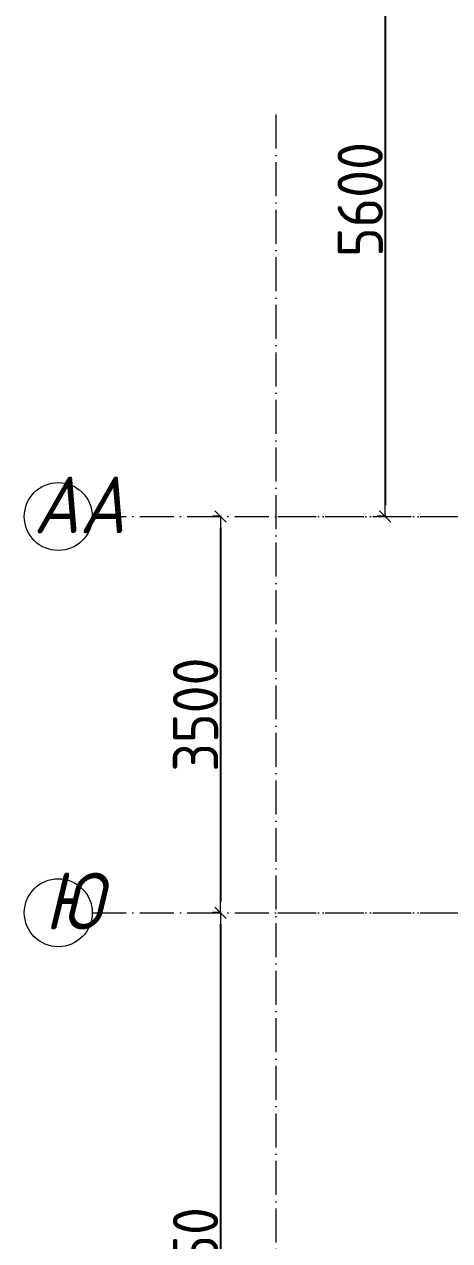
# Model space of a CAD drawing. Header units: millimetres. Extents: x -356862 to 418287, y 0 to 839748.
# Drawn here: x 51135 to 54895, y 498950 to 509694 of the extents above; entities that cross this region are included whole.
import ezdxf

# ---------------------------------------------------------------- set-up
doc = ezdxf.new("R2010")
doc.units = ezdxf.units.MM
doc.linetypes.add('50_200_ШТРИХ_1Т_ш5_п1_п1_', pattern=[700, 500, -100, 0, -100])
for name, color, linetype, lineweight in [('A-____-____-DIMS', 7, 'Continuous', 9), ('S-GRID-____-IDEN', 7, 'Continuous', 9), ('S-GRID-____-OTLN-1', 7, '50_200_ШТРИХ_1Т_ш5_п1_п1_', 9)]:
    doc.layers.add(name, color=color, linetype=linetype, lineweight=lineweight)
doc.styles.add('ISOCPEUR_I', font='isocpeui.ttf', dxfattribs={"width": 0.9, "height": 2.5})
doc.styles.add('СПДС', font='isocpeur.ttf', dxfattribs={"width": 0.9})
doc.dimstyles.new('Размера А3', dxfattribs={"dimtxt": 200, "dimasz": 100, "dimexe": 70, "dimexo": 100, "dimgap": 20, "dimtad": 1, "dimdec": 0, "dimrnd": 10, "dimzin": 0, "dimdsep": 46, "dimtxsty": 'СПДС', "dimblk": 'ARROWHEAD_6', "dimcen": 1, "dimclrd": 256, "dimclre": 256, "dimclrt": 256, "dimazin": 0, "dimtfac": 1, "dimtdec": 0, "dimtmove": 2, "dimatfit": 3, "dimfxl": 1, "dimtolj": 1, "dimtzin": 0, "dimarcsym": 0})

# ---------------------------------------------------------------- blocks, each defined once
blk = doc.blocks.new('Ось сетки - Круг_Ø6_00__ISO-2_5_0_9K_-25732049-АР1_План отверстий 2 этажа в осях 1-64_А-ГГ')
at = {"layer": 'S-GRID-____-IDEN'}
blk.add_circle((0, 0), 3, dxfattribs=at)
blk = doc.blocks.new('ARROWHEAD_6')
at = {"color": 0, "linetype": 'Continuous'}
for p, q in [((0, 0), (-1, 0)), ((-0.5, -0.5), (0.5, 0.5))]:
    blk.add_line(p, q, dxfattribs=at)
blk = doc.blocks.new('*D4589')
at = {"layer": 'A-____-____-DIMS', "lineweight": -2, "transparency": 16777216}
for p, q in [((54330, 510947), (54254, 510947)), ((54324, 510847), (54324, 505447)), ((54330, 505347), (54254, 505347))]:
    blk.add_line(p, q, dxfattribs=at)
at = {"layer": 'Defpoints', "color": 0, "lineweight": 30, "transparency": 16777216}
for p in [(54430, 510947), (54324, 505347), (54430, 505347)]:
    blk.add_point(p, dxfattribs=at)
at = {"layer": 'A-____-____-DIMS', "lineweight": -2, "transparency": 16777216, "xscale": 100, "yscale": 100, "zscale": 100}
for p, rotation in [((54324, 510947), 90), ((54324, 505347), 270)]:
    blk.add_blockref('ARROWHEAD_6', p, dxfattribs=dict(at, rotation=rotation))
at = {"layer": 'A-____-____-DIMS', "transparency": 16777216, "insert": (54104, 508147), "char_height": 400, "width": 2.49, "attachment_point": 5, "rotation": 90, "style": 'СПДС'}
blk.add_mtext('\\A1;5600', dxfattribs=at)
blk = doc.blocks.new('*D4529')
at = {"layer": 'A-____-____-DIMS', "lineweight": -2, "transparency": 16777216}
for p, q in [((52875, 505347), (52799, 505347)), ((52869, 505247), (52869, 501947)), ((52875, 501847), (52799, 501847))]:
    blk.add_line(p, q, dxfattribs=at)
at = {"layer": 'Defpoints', "color": 0, "lineweight": 30, "transparency": 16777216}
for p in [(52975, 505347), (52869, 501847), (52975, 501847)]:
    blk.add_point(p, dxfattribs=at)
at = {"layer": 'A-____-____-DIMS', "lineweight": -2, "transparency": 16777216, "xscale": 100, "yscale": 100, "zscale": 100}
for p, rotation in [((52869, 505347), 90), ((52869, 501847), 270)]:
    blk.add_blockref('ARROWHEAD_6', p, dxfattribs=dict(at, rotation=rotation))
at = {"layer": 'A-____-____-DIMS', "transparency": 16777216, "insert": (52649, 503597), "char_height": 400, "attachment_point": 5, "rotation": 90, "style": 'СПДС'}
blk.add_mtext('\\A1;3500', dxfattribs=at)
blk = doc.blocks.new('*D4530')
at = {"layer": 'A-____-____-DIMS', "lineweight": -2, "transparency": 16777216}
for p, q in [((52875, 501847), (52799, 501847)), ((52869, 501747), (52869, 495797)), ((52875, 495697), (52799, 495697))]:
    blk.add_line(p, q, dxfattribs=at)
at = {"layer": 'Defpoints', "color": 0, "lineweight": 30, "transparency": 16777216}
for p in [(52975, 501847), (52869, 495697), (52975, 495697)]:
    blk.add_point(p, dxfattribs=at)
at = {"layer": 'A-____-____-DIMS', "lineweight": -2, "transparency": 16777216, "xscale": 100, "yscale": 100, "zscale": 100}
for p, rotation in [((52869, 501847), 90), ((52869, 495697), 270)]:
    blk.add_blockref('ARROWHEAD_6', p, dxfattribs=dict(at, rotation=rotation))
at = {"layer": 'A-____-____-DIMS', "transparency": 16777216, "insert": (52649, 498772), "char_height": 400, "attachment_point": 5, "rotation": 90, "style": 'СПДС'}
blk.add_mtext('\\A1;6150', dxfattribs=at)
blk = doc.blocks.new('*D13756')
at = {"layer": 'A-____-____-DIMS', "lineweight": -2, "transparency": 16777216}
for p, q in [((54330, 510947), (54254, 510947)), ((54324, 510847), (54324, 505447)), ((54330, 505347), (54254, 505347))]:
    blk.add_line(p, q, dxfattribs=at)
at = {"layer": 'Defpoints', "color": 0, "transparency": 16777216}
for p in [(54430, 510947), (54324, 505347), (54430, 505347)]:
    blk.add_point(p, dxfattribs=at)
at = {"layer": 'A-____-____-DIMS', "lineweight": -2, "transparency": 16777216, "xscale": 100, "yscale": 100, "zscale": 100}
for p, rotation in [((54324, 510947), 90), ((54324, 505347), 270)]:
    blk.add_blockref('ARROWHEAD_6', p, dxfattribs=dict(at, rotation=rotation))
at = {"layer": 'A-____-____-DIMS', "transparency": 16777216, "insert": (54104, 508147), "char_height": 400, "width": 2.49, "attachment_point": 5, "rotation": 90, "style": 'СПДС'}
blk.add_mtext('\\A1;5600', dxfattribs=at)
blk = doc.blocks.new('*D13770')
at = {"layer": 'A-____-____-DIMS', "lineweight": -2, "transparency": 16777216}
for p, q in [((52875, 505347), (52799, 505347)), ((52869, 505247), (52869, 501947)), ((52875, 501847), (52799, 501847))]:
    blk.add_line(p, q, dxfattribs=at)
at = {"layer": 'Defpoints', "color": 0, "transparency": 16777216}
for p in [(52975, 505347), (52869, 501847), (52975, 501847)]:
    blk.add_point(p, dxfattribs=at)
at = {"layer": 'A-____-____-DIMS', "lineweight": -2, "transparency": 16777216, "xscale": 100, "yscale": 100, "zscale": 100}
for p, rotation in [((52869, 505347), 90), ((52869, 501847), 270)]:
    blk.add_blockref('ARROWHEAD_6', p, dxfattribs=dict(at, rotation=rotation))
at = {"layer": 'A-____-____-DIMS', "transparency": 16777216, "insert": (52649, 503597), "char_height": 400, "attachment_point": 5, "rotation": 90, "style": 'СПДС'}
blk.add_mtext('\\A1;3500', dxfattribs=at)
blk = doc.blocks.new('*D13771')
at = {"layer": 'A-____-____-DIMS', "lineweight": -2, "transparency": 16777216}
for p, q in [((52875, 501847), (52799, 501847)), ((52869, 501747), (52869, 495797)), ((52875, 495697), (52799, 495697))]:
    blk.add_line(p, q, dxfattribs=at)
at = {"layer": 'Defpoints', "color": 0, "transparency": 16777216}
for p in [(52975, 501847), (52869, 495697), (52975, 495697)]:
    blk.add_point(p, dxfattribs=at)
at = {"layer": 'A-____-____-DIMS', "lineweight": -2, "transparency": 16777216, "xscale": 100, "yscale": 100, "zscale": 100}
for p, rotation in [((52869, 501847), 90), ((52869, 495697), 270)]:
    blk.add_blockref('ARROWHEAD_6', p, dxfattribs=dict(at, rotation=rotation))
at = {"layer": 'A-____-____-DIMS', "transparency": 16777216, "insert": (52649, 498772), "char_height": 400, "attachment_point": 5, "rotation": 90, "style": 'СПДС'}
blk.add_mtext('\\A1;6150', dxfattribs=at)
blk = doc.blocks.new('*D13926')
at = {"layer": 'A-____-____-DIMS', "lineweight": -2, "transparency": 16777216}
for p, q in [((54330, 510947), (54254, 510947)), ((54324, 510847), (54324, 505447)), ((54330, 505347), (54254, 505347))]:
    blk.add_line(p, q, dxfattribs=at)
at = {"layer": 'Defpoints', "color": 0, "transparency": 16777216}
for p in [(54430, 510947), (54324, 505347), (54430, 505347)]:
    blk.add_point(p, dxfattribs=at)
at = {"layer": 'A-____-____-DIMS', "lineweight": -2, "transparency": 16777216, "xscale": 100, "yscale": 100, "zscale": 100}
for p, rotation in [((54324, 510947), 90), ((54324, 505347), 270)]:
    blk.add_blockref('ARROWHEAD_6', p, dxfattribs=dict(at, rotation=rotation))
at = {"layer": 'A-____-____-DIMS', "transparency": 16777216, "insert": (54104, 508147), "char_height": 400, "width": 2.49, "attachment_point": 5, "rotation": 90, "style": 'СПДС'}
blk.add_mtext('\\A1;5600', dxfattribs=at)
blk = doc.blocks.new('*D13940')
at = {"layer": 'A-____-____-DIMS', "lineweight": -2, "transparency": 16777216}
for p, q in [((52875, 505347), (52799, 505347)), ((52869, 505247), (52869, 501947)), ((52875, 501847), (52799, 501847))]:
    blk.add_line(p, q, dxfattribs=at)
at = {"layer": 'Defpoints', "color": 0, "transparency": 16777216}
for p in [(52975, 505347), (52869, 501847), (52975, 501847)]:
    blk.add_point(p, dxfattribs=at)
at = {"layer": 'A-____-____-DIMS', "lineweight": -2, "transparency": 16777216, "xscale": 100, "yscale": 100, "zscale": 100}
for p, rotation in [((52869, 505347), 90), ((52869, 501847), 270)]:
    blk.add_blockref('ARROWHEAD_6', p, dxfattribs=dict(at, rotation=rotation))
at = {"layer": 'A-____-____-DIMS', "transparency": 16777216, "insert": (52649, 503597), "char_height": 400, "attachment_point": 5, "rotation": 90, "style": 'СПДС'}
blk.add_mtext('\\A1;3500', dxfattribs=at)
blk = doc.blocks.new('*D13941')
at = {"layer": 'A-____-____-DIMS', "lineweight": -2, "transparency": 16777216}
for p, q in [((52875, 501847), (52799, 501847)), ((52869, 501747), (52869, 495797)), ((52875, 495697), (52799, 495697))]:
    blk.add_line(p, q, dxfattribs=at)
at = {"layer": 'Defpoints', "color": 0, "transparency": 16777216}
for p in [(52975, 501847), (52869, 495697), (52975, 495697)]:
    blk.add_point(p, dxfattribs=at)
at = {"layer": 'A-____-____-DIMS', "lineweight": -2, "transparency": 16777216, "xscale": 100, "yscale": 100, "zscale": 100}
for p, rotation in [((52869, 501847), 90), ((52869, 495697), 270)]:
    blk.add_blockref('ARROWHEAD_6', p, dxfattribs=dict(at, rotation=rotation))
at = {"layer": 'A-____-____-DIMS', "transparency": 16777216, "insert": (52649, 498772), "char_height": 400, "attachment_point": 5, "rotation": 90, "style": 'СПДС'}
blk.add_mtext('\\A1;6150', dxfattribs=at)
blk = doc.blocks.new('2этаж')
at = {"layer": 'S-GRID-____-OTLN-1', "color": 251, "ltscale": 0.6, "true_color": 0x636466}
for p, q in [((53358.3, 508896.9), (53358.3, 454533.3)), ((51735.1, 505347), (74727.1, 505347)), ((53374.4, 505347), (74727.1, 505347)), ((51735.1, 501847), (88482.7, 501847)), ((53374.4, 501847), (88482.7, 501847))]:
    blk.add_line(p, q, dxfattribs=at)
at = {"layer": 'S-GRID-____-IDEN', "char_height": 500, "attachment_point": 1, "style": 'ISOCPEUR_I'}
for s, insert, width in [('АА', (51216.5, 505699.4), 505.063), ('\\fISOCPEUR|b0|i1|c204|p34|;\\W.9;Ю', (51314.6, 502199.4), 266.962)]:
    blk.add_mtext(s, dxfattribs=dict(at, insert=insert, width=width))
at = {"layer": 'A-____-____-DIMS'}
for base, p1, p2, picture, middle in [((54323.7, 505347), (54429.8, 510947), (54429.8, 505347), '*D4589', (54103.7, 508147)), ((52868.7, 501847), (52974.8, 505347), (52974.8, 501847), '*D4529', (52648.7, 503597)), ((52868.7, 495697), (52974.8, 501847), (52974.8, 495697), '*D4530', (52648.7, 498772))]:
    dim = blk.add_linear_dim(base=base, p1=p1, p2=p2, angle=90, dimstyle='Размера А3', override={"dimtxt": 400}, dxfattribs=at)
    dim.commit()
    dim.dimension.update_dxf_attribs({"geometry": picture, "text_midpoint": middle})

msp = doc.modelspace()

# ---------------------------------------------------------------- linework, layer by layer
at = {"layer": 'S-GRID-____-OTLN-1', "color": 251, "ltscale": 0.6, "true_color": 0x636466}
for p, q in [((53358.3366, 508896.9006), (53358.3366, 454533.3346)), ((53358.3366, 508896.9006), (53358.3366, 454533.3346)), ((51735.1071, 505346.983), (74727.1239, 505346.983)), ((51735.1071, 505346.983), (74727.1239, 505346.983)), ((53374.3699, 505346.983), (74727.1239, 505346.983)), ((53374.3699, 505346.983), (74727.1239, 505346.983)), ((51735.1071, 501846.983), (88482.7432, 501846.983)), ((51735.1071, 501846.983), (88482.7432, 501846.983)), ((53374.3699, 501846.983), (88482.7432, 501846.983)), ((53374.3699, 501846.983), (88482.7432, 501846.983))]:
    msp.add_line(p, q, dxfattribs=at)

# ---------------------------------------------------------------- block references
at = {"color": 18, "true_color": 0x000000}
msp.add_blockref('2этаж', (0, 0), dxfattribs=at)
at = {"layer": 'S-GRID-____-IDEN', "xscale": 99.99999999999993, "yscale": 99.99999999999993, "zscale": 99.99999999999993, "rotation": 269.9999999999995}
for p in [(51435.1071, 505346.983), (51435.1071, 501846.983)]:
    msp.add_blockref('Ось сетки - Круг_Ø6_00__ISO-2_5_0_9K_-25732049-АР1_План отверстий 2 этажа в осях 1-64_А-ГГ', p, dxfattribs=at)

# ---------------------------------------------------------------- texts
at = {"layer": 'A-____-____-DIMS', "insert": (54103.6982, 508146.983), "char_height": 400, "width": 2.488445, "attachment_point": 5, "rotation": 90, "style": 'СПДС'}
msp.add_mtext('\\A1;5600', dxfattribs=at)
msp.add_mtext('\\A1;5600', dxfattribs=at)
at = {"layer": 'A-____-____-DIMS', "char_height": 400, "attachment_point": 5, "rotation": 90, "style": 'СПДС'}
for s, insert in [('\\A1;3500', (52648.6946, 503596.983)), ('\\A1;3500', (52648.6946, 503596.983)), ('\\A1;6150', (52648.6946, 498771.983)), ('\\A1;6150', (52648.6946, 498771.983))]:
    msp.add_mtext(s, dxfattribs=dict(at, insert=insert))
at = {"layer": 'S-GRID-____-IDEN', "char_height": 500, "attachment_point": 1, "style": 'ISOCPEUR_I'}
for s, insert, width in [('АА', (51216.4503, 505699.4072), 505.063125), ('АА', (51216.4503, 505699.4072), 505.063125), ('\\fISOCPEUR|b0|i1|c204|p34|;\\W.9;Ю', (51314.5503, 502199.4072), 266.961937), ('\\fISOCPEUR|b0|i1|c204|p34|;\\W.9;Ю', (51314.5503, 502199.4072), 266.961937)]:
    msp.add_mtext(s, dxfattribs=dict(at, insert=insert, width=width))

# ---------------------------------------------------------------- dimensions: what is measured, and where the dimension line sits
at = {"layer": 'A-____-____-DIMS'}
for base, p1, p2, picture, middle in [((54323.6982, 505346.983), (54429.7642, 510946.983), (54429.7642, 505346.983), '*D13756', (54103.6982, 508146.983)), ((54323.6982, 505346.983), (54429.7642, 510946.983), (54429.7642, 505346.983), '*D13926', (54103.6982, 508146.983)), ((52868.6946, 501846.983), (52974.7606, 505346.983), (52974.7606, 501846.983), '*D13770', (52648.6946, 503596.983)), ((52868.6946, 501846.983), (52974.7606, 505346.983), (52974.7606, 501846.983), '*D13940', (52648.6946, 503596.983)), ((52868.6946, 495696.983), (52974.7606, 501846.983), (52974.7606, 495696.983), '*D13771', (52648.6946, 498771.983)), ((52868.6946, 495696.983), (52974.7606, 501846.983), (52974.7606, 495696.983), '*D13941', (52648.6946, 498771.983))]:
    dim = msp.add_linear_dim(base=base, p1=p1, p2=p2, angle=90, dimstyle='Размера А3', override={"dimtxt": 400}, dxfattribs=at)
    dim.commit()
    dim.dimension.update_dxf_attribs({"geometry": picture, "text_midpoint": middle})

doc.saveas('drawing.dxf')
